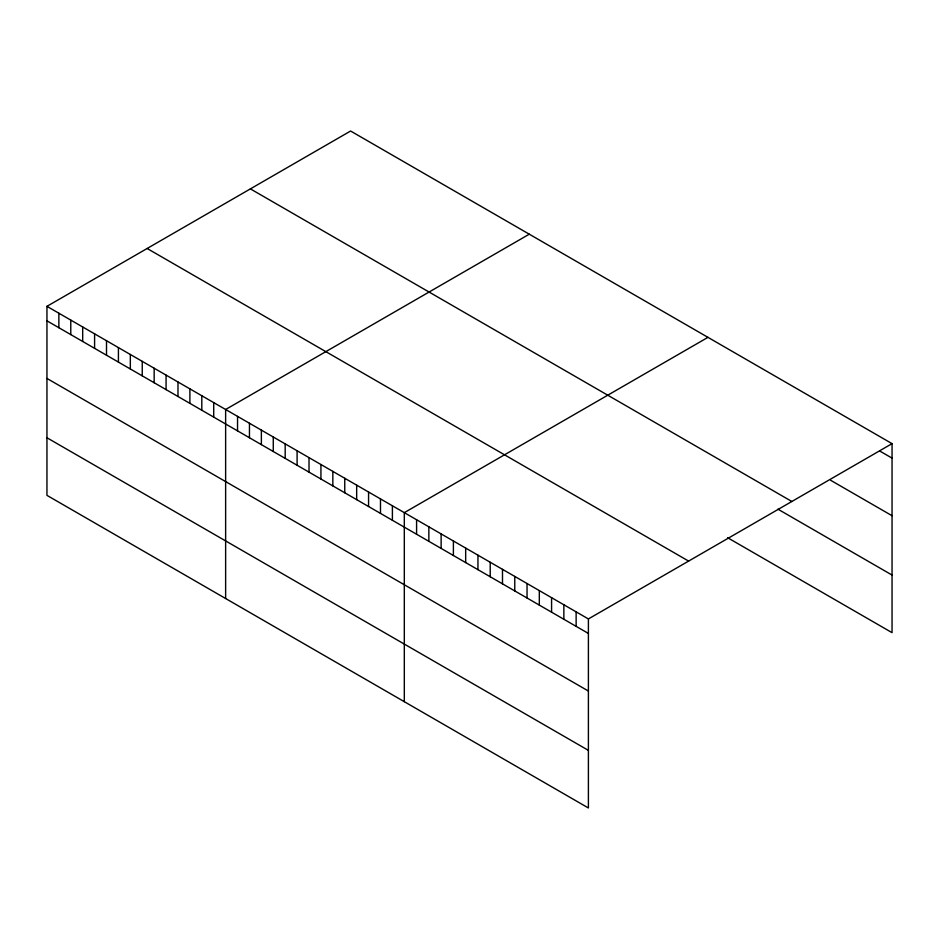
<?xml version="1.0" encoding="UTF-8"?>
<svg xmlns="http://www.w3.org/2000/svg" width="939" height="939" viewBox="0 0 939 939"><rect width="100%" height="100%" fill="white"/><g stroke="black" fill="none" stroke-linecap="round" stroke-linejoin="round"><path stroke-width="1.41" d="M46.95 306.337L588.401 618.942L588.401 807.974L46.95 495.358L46.95 306.337L350.599 131.026L892.05 443.642L892.05 632.663L727.596 537.707M529.279 234.187L225.63 409.498L225.63 598.519M707.959 337.347L404.31 512.659L404.31 701.679M588.401 618.942L892.05 443.642M879.773 451.037L892.05 458.126M830.686 480.298L892.05 515.722M250.396 188.88L791.847 501.485M777.915 509.161L892.05 575.067M147.153 248.483L688.604 561.088M46.95 320.833L588.401 633.438M46.95 378.429L588.401 691.034M46.95 437.762L588.401 750.367M576.135 611.864L576.135 626.348M563.858 604.775L563.858 619.259M551.58 597.685L551.58 612.181M539.315 590.608L539.315 605.092M527.037 583.518L527.037 598.002M514.772 576.429L514.772 590.924M502.494 569.339L502.494 583.835M490.217 562.261L490.217 576.746M477.951 555.172L477.951 569.656M465.674 548.083L465.674 562.578M453.396 541.005L453.396 555.489M441.13 533.915L441.13 548.399M428.853 526.826L428.853 541.322M416.587 519.748L416.587 534.232M392.396 505.781L392.396 520.265M380.483 498.902L380.483 513.398M368.569 492.024L368.569 506.52M356.667 485.146L356.667 499.642M344.754 478.268L344.754 492.764M332.84 471.39L332.84 485.886M320.927 464.523L320.927 479.007M309.013 457.645L309.013 472.129M297.1 450.767L297.1 465.251M285.186 443.889L285.186 458.373M273.272 437.011L273.272 451.495M261.371 430.132L261.371 444.617M249.457 423.254L249.457 437.738M237.544 416.376L237.544 430.86M213.716 402.62L213.716 417.116M201.803 395.742L201.803 410.237M189.889 388.863L189.889 403.359M177.987 381.985L177.987 396.481M166.074 375.107L166.074 389.603M154.16 368.241L154.16 382.725M142.247 361.362L142.247 375.846M130.333 354.484L130.333 368.968M118.42 347.606L118.42 362.09M106.506 340.728L106.506 355.212M94.593 333.85L94.593 348.334M82.691 326.972L82.691 341.456M70.777 320.093L70.777 334.577M58.864 313.215L58.864 327.699"/></g></svg>
